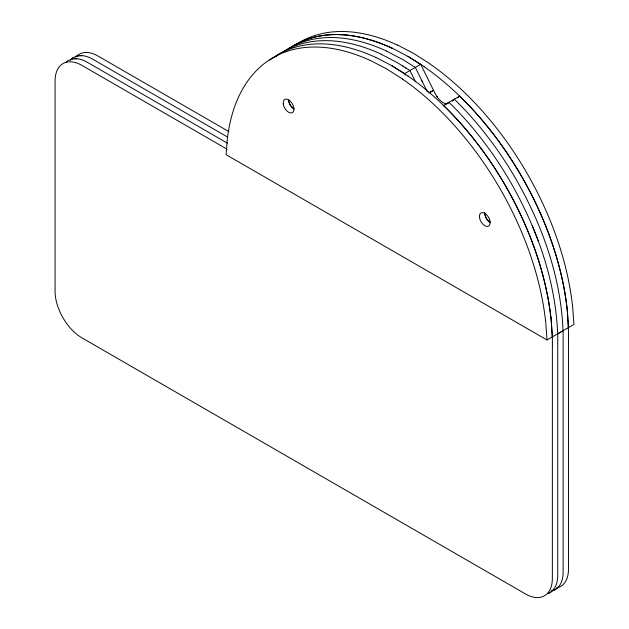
<?xml version="1.0" encoding="UTF-8"?>
<svg xmlns="http://www.w3.org/2000/svg" width="629" height="629" viewBox="0 0 629 629"><rect width="100%" height="100%" fill="white"/><g stroke="black" fill="none" stroke-linecap="round" stroke-linejoin="round"><path stroke-width="0.94" d="M557.766 342.215L557.766 339.385M563.144 339.102L563.144 336.271M568.53 335.996L568.53 333.166M552.38 345.51L552.38 342.49M552.372 345.879L552.356 578.389A37.764 21.803 60 0 1 549.101 591.284A38.455 22.204 60 0 1 538.243 597.55A37.764 21.803 60 0 1 525.443 593.925L81.99 337.899A37.764 21.803 60 0 1 69.19 326.742A38.455 22.204 60 0 1 58.34 307.951A37.764 21.803 60 0 1 55.077 291.282L55.077 80.976A37.764 21.803 60 0 1 58.34 68.074A38.455 22.204 60 0 1 69.19 61.815A37.764 21.803 60 0 1 81.99 65.432L227.108 149.215M557.758 342.774L557.742 575.276A37.764 21.803 60 0 1 554.479 588.178L551.578 591.457A38.542 22.251 60 0 1 547.922 593.564A38.621 22.298 60 0 0 551.578 591.457M563.136 339.668L563.12 572.17A37.764 21.803 60 0 1 559.865 585.072L556.956 588.351A38.463 22.204 60 0 1 551.232 591.056A38.542 22.251 60 0 0 556.956 588.351M568.522 336.554L568.506 569.064A37.764 21.803 60 0 1 565.243 581.967A38.455 22.204 60 0 1 556.61 587.942M227.47 137.138L226.094 154.695L547.01 339.974L573.923 324.438L572.547 305.293M448.925 102.291L447.722 103.345L448.925 102.291A227.069 131.099 60 0 1 509.71 180.712C536.639 227.328 555.525 279.685 557.656 333.842M443.146 105.751L459.689 96.072L458.486 97.133M454.311 99.185L453.108 100.239L454.311 99.185A227.093 131.115 60 0 1 515.088 177.606C542.017 224.215 560.911 276.579 563.041 330.736M457.684 97.841L458.085 97.487M391.812 65.683L404.557 73.624L420.707 64.307L434.969 93.234A15.198 8.775 60 0 0 446.661 104.107M73.75 57.381A38.345 22.141 60 0 0 70.456 60.077A38.424 22.188 60 0 1 73.75 57.373L77.737 55.871L82.305 55.635A37.732 21.787 60 0 1 92.754 59.22L227.69 137.122M227.399 143.168L87.376 62.326A37.732 21.787 60 0 0 76.927 58.749L72.351 58.984L68.364 60.486A38.4 22.172 60 0 0 65.573 62.656M70.283 59.582L72.351 58.984M74.576 58.701L76.927 58.749M397.418 44.974L413.465 53.323L429.513 63.505M391.898 48.008L408.079 56.429L424.135 66.611M386.521 51.114L402.576 59.464L415.329 67.413L427.311 91.779M381.135 54.22L397.19 62.578L409.943 70.519L415.533 81.888M375.749 57.325L391.93 65.754L407.985 75.936M370.505 60.51L386.552 68.86L402.599 79.042M228.83 131.563L98.14 56.115A37.764 21.803 60 0 0 85.34 52.482A38.455 22.204 60 0 0 75.842 56.972M407.962 56.358L420.707 64.307M402.804 65.927L403.598 66.422M405.194 67.429L405.988 67.932M436.715 96.261L437.611 97.519M421.713 80.41L422.515 82.029M404.557 73.624L405.359 75.252M532.283 225.74L538.4 241.182M567.169 308.399L568.537 327.544M551.02 317.724L552.388 336.869M545.634 320.829L547.01 339.974M552.27 336.947L551.326 321.828A226.92 131.013 60 0 0 443.508 105.507M568.522 332.599L567.468 312.503A226.92 131.013 60 0 0 459.657 96.182M563.136 335.516L563.12 330.783L557.742 333.889L557.758 338.811M552.372 341.917L552.356 336.995M227.564 137.216A226.715 130.895 60 0 1 370.512 60.612M402.591 79.136A226.715 130.895 60 0 1 545.54 320.79M269.92 60.085A226.715 130.895 60 0 1 375.765 57.436M407.977 76.03A226.715 130.895 60 0 1 550.918 317.684M490.172 222.603A7.611 4.395 60 0 1 484.81 212.657M293.955 109.139A7.611 4.395 60 0 1 288.569 99.814M290.087 48.024A226.715 130.895 60 0 1 392.04 48.181M424.127 66.705A226.715 130.895 60 0 1 567.067 308.359M294.687 45.453A226.715 130.895 60 0 1 397.426 45.076M429.505 63.6A226.715 130.895 60 0 1 572.445 305.254M284.536 51.098A226.77 130.926 60 0 1 386.513 51.028M75.629 56.492A38.345 22.141 60 0 1 82.281 55.659M289.136 48.519A226.715 130.895 60 0 1 391.906 48.111M275.313 56.995A226.77 130.926 60 0 1 381.127 54.133M490.046 221.943A7.611 4.395 60 0 1 484.66 212.618M293.829 108.471A7.611 4.395 60 0 1 288.475 99.799M452.707 100.593L452.306 100.947L452.707 100.593M433.491 90.293L428.876 92.958L433.538 90.324M479.479 217.453A7.611 4.395 60 0 0 488.214 226.267A7.611 4.395 60 0 0 486.673 214.764A7.611 4.395 60 0 0 479.479 217.453M283.262 103.989A7.611 4.395 60 0 0 291.998 112.803A7.611 4.395 60 0 0 290.456 101.293A7.611 4.395 60 0 0 283.262 103.989"/></g></svg>
